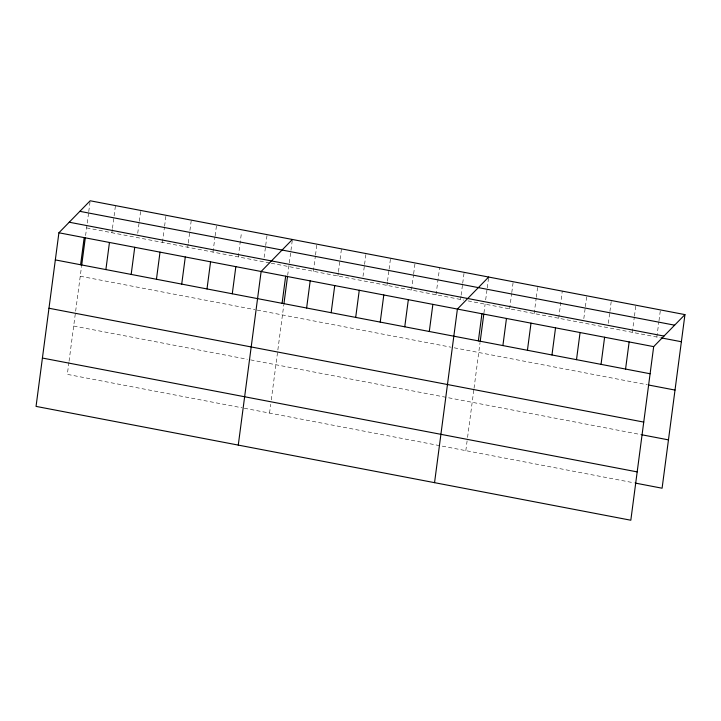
<?xml version="1.0" encoding="UTF-8"?>
<svg xmlns="http://www.w3.org/2000/svg" width="721" height="721" viewBox="0 0 721 721"><rect width="100%" height="100%" fill="white"/><g stroke="black" fill="none" stroke-linecap="round" stroke-linejoin="round"><path stroke-width="0.54" stroke-dasharray="3.6 2.7" d="M68.919 362.284L67.323 374.37L242.067 407.816M69.063 361.185L81.545 266.346M85.592 235.587L88.611 212.704M88.746 211.623L90.035 201.853M111.89 232.73L112.314 229.476M112.458 228.395L115.459 205.611M137.738 233.234L139.162 222.383M139.306 221.293L140.73 210.442M162.441 242.409L164.442 227.223M164.586 226.133L166.01 215.282M187.721 247.249L188.145 243.995M188.289 242.905L191.29 220.121M212.992 252.089L214.993 236.894M215.137 235.812L216.57 224.961M238.272 256.919L241.562 231.973M264.12 257.424L265.553 246.573M265.698 245.491L267.121 234.64M269.546 413.079L270.699 404.292M271.285 399.894L283.768 305.046M287.67 275.386L290.833 251.413M290.969 250.322L292.402 239.48M313.365 271.294L315.365 256.108M315.51 255.018L316.934 244.176M337.897 275.99L338.329 272.736M338.473 271.655L341.466 248.871M363.005 276.35L364.429 265.499M364.574 264.418L366.007 253.567M386.97 285.381L387.393 282.127M387.538 281.046L388.97 270.195M389.106 269.113L390.539 258.262M411.502 290.076L413.503 274.89M413.647 273.809L415.071 262.958M436.034 294.772L439.603 267.653M460.566 299.476L460.998 296.214M461.143 295.132L462.567 284.281M462.711 283.2L464.144 272.349M465.82 450.643L467.415 438.557M467.559 437.458L473.895 389.313M474.039 388.231L480.042 342.619M483.944 312.959L485.107 304.172M485.675 299.828L487.108 288.977M487.243 287.895L488.532 278.126M509.639 308.867L511.64 293.672M511.784 292.591L513.208 281.74M534.171 313.563L536.172 298.368M536.316 297.286L537.74 286.435M558.712 318.258L562.281 291.131M583.812 318.61L585.245 307.759M585.38 306.677L586.813 295.826M608.344 323.305L609.777 312.454M609.921 311.373L611.345 300.522M632.308 332.345L634.309 317.159M634.453 316.068L635.877 305.217M656.849 337.04L658.841 321.854M658.985 320.764L660.418 309.913M86.61 227.89L270.15 263.021M271.249 263.237L463.774 300.08M468.037 300.9L660.048 337.653M80.247 276.233L254.991 309.679M257.19 310.102L451.004 347.198M454.203 347.81L647.278 384.762M73.686 326.036L247.339 359.265M250.629 359.896L640.726 434.565M244.266 408.239L634.363 482.908"/><path stroke-width="1.08" d="M58.906 232.784L36.05 406.392L630.821 520.229L653.677 346.63L684.95 314.608L90.179 200.771L58.906 232.784L653.677 346.63M80.608 264.751L84.186 237.624M81.689 265.247L85.303 237.777M105.888 269.591L109.457 242.463M131.168 274.431L134.737 247.303M156.448 279.261L160.017 252.143M181.719 284.101L185.297 256.982M206.999 288.941L210.568 261.822M232.279 293.78L235.848 266.653M238.272 445.091L261.128 271.493L292.402 239.48M282.091 303.316L285.66 276.188M283.912 303.956L287.526 276.485M306.623 308.011L310.192 280.884M331.155 312.707L334.733 285.579M355.696 317.402L359.265 290.275M380.228 322.098L383.797 294.97M404.76 326.793L408.329 299.675M429.292 331.489L432.87 304.37M434.547 482.664L457.402 309.066L488.676 277.044M478.365 340.88L481.934 313.761M480.186 341.52L483.8 314.059M502.897 345.575L506.466 318.457M527.43 350.271L531.007 323.152M551.971 354.966L555.54 327.848M576.503 359.671L580.072 332.543M601.035 364.366L604.604 337.239M625.567 369.062L629.145 341.934M684.95 314.608L662.094 488.216L635.426 483.106M79.86 211.334L674.631 325.18M69.225 222.221L663.996 336.067M661.112 337.861L681.381 341.736M55.337 259.911L650.108 373.757M648.35 384.969L675.018 390.07M48.974 308.246L643.745 422.091M641.789 434.772L668.457 439.873M42.413 358.049L637.184 471.894"/></g></svg>
